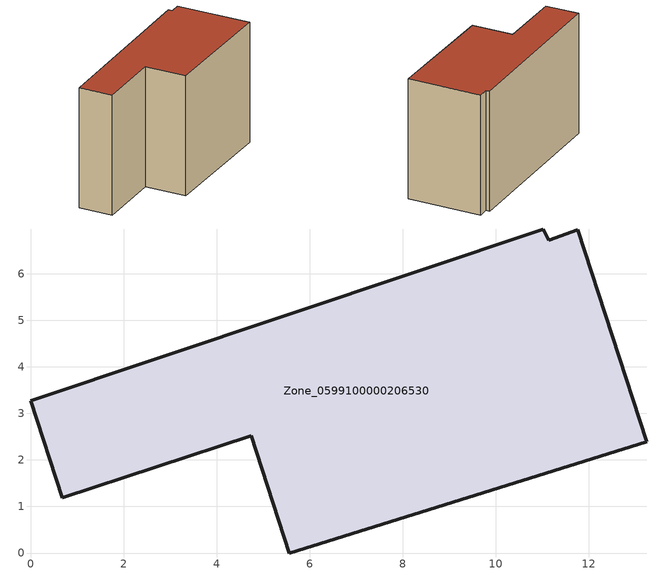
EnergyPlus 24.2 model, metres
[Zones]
Zone_0599100000206530
 floor ground (C_G): 11.77,6.95 13.25,2.39 5.56,0 4.74,2.52 0.68,1.19 0,3.27 11.03,6.97 11.14,6.72 z0
 wall outside (C_F): 11.03,6.97 0,3.27 0.68,1.19 4.74,2.52 5.56,0 13.25,2.39 11.77,6.95 11.14,6.72 11.03,6.97 z0:7.85
 roof outside (C_R): 13.25,2.39 11.77,6.95 11.14,6.72 11.03,6.97 0,3.27 0.68,1.19 4.74,2.52 5.56,0 z7.85
[BUILDING]
Pand.0599100000206530: North Axis=0; Terrain=City; Loads Convergence Tolerance Value=0.04; Temperature Convergence Tolerance Value=0.4; Solar Distribution=FullExterior; Maximum Number of Warmup Days=25; Minimum Number of Warmup Days=1
[Site:Location]
Rotterdam.The.Hague.AP_ZH_NLD Design_Conditions: Latitude=51.96; Longitude=4.45; Time Zone=1; Elevation=-4.5
[SITE:GROUNDTEMPERATURE:BUILDINGSURFACE]
18, 18, 18, 18, 18, 18, 18, 18, 18, 18, 18, 18
[MATERIAL] Thermal Absorptance=0.9; Solar Absorptance=0.7; Visible Absorptance=0.7
Name | Roughness | Thickness | Conductivity | Density | Specific Heat
G.TC.1946 | MediumSmooth | 0.15 | 1 | 540 | 1210
F.TC.1946 | Rough | 0.3 | 0.857143 | 1920 | 840
R.TC.1946 | MediumRough | 0.2 | 0.909091 | 1500 | 1000
[CONSTRUCTION]
C_G: G.TC.1946
C_F: F.TC.1946
C_R: R.TC.1946
[ZONE]
Zone_0599100000206530: Type=1; Multiplier=1; Ceiling Height=Autocalculate; Volume=Autocalculate; Floor Area=autocalculate; Part of Total Floor Area=Yes
[ZONEINFILTRATION:DESIGNFLOWRATE]
Infil_Zone_0599100000206530: Zone or ZoneList or Space or SpaceList=Zone_0599100000206530; Schedule=AlwaysOn; Design Flow Rate Calculation Method=Flow/Area; Flow Rate per Floor Area=0.003; Constant Term Coefficient=1; Temperature Term Coefficient=0; Velocity Term Coefficient=0; Velocity Squared Term Coefficient=0
[HVACTEMPLATE:ZONE:IDEALLOADSAIRSYSTEM]
Zone_0599100000206530: Maximum Heating Supply Air Temperature=50; Minimum Cooling Supply Air Temperature=13; Maximum Heating Supply Air Humidity Ratio=0.0156; Minimum Cooling Supply Air Humidity Ratio=0.0077; Heating Limit=NoLimit; Cooling Limit=NoLimit; Dehumidification Control Type=ConstantSensibleHeatRatio; Cooling Sensible Heat Ratio=0.7; Dehumidification Setpoint=60; Humidification Control Type=None; Humidification Setpoint=30; Outdoor Air Method=None; Outdoor Air Flow Rate per Person=0.00944; Outdoor Air Flow Rate per Zone Floor Area=0; Outdoor Air Flow Rate per Zone=0; Demand Controlled Ventilation Type=None; Outdoor Air Economizer Type=NoEconomizer; Heat Recovery Type=None; Sensible Heat Recovery Effectiveness=0.7; Latent Heat Recovery Effectiveness=0.65
[ZONECONTROL:THERMOSTAT]
ThermostatControl_Zone_0599100000206530: Zone or ZoneList=Zone_0599100000206530; Control Type Schedule=DualSetpointControlType; Control 1=Thermostat_Zone_0599100000206530; Temperature Difference Between Cutout And Setpoint=0
[THERMOSTATSETPOINT:DUALSETPOINT]
Thermostat_Zone_0599100000206530: Heating Setpoint Temperature Schedule=HeatingSetpoint_Zone_0599100000206530; Cooling Setpoint Temperature Schedule=CoolingSetpoint_Zone_0599100000206530
[SCHEDULE:COMPACT]
HeatingSetpoint_Zone_0599100000206530: Through: 12/31, For: AllDays, Until: 24:00, 21
CoolingSetpoint_Zone_0599100000206530: Through: 12/31, For: AllDays, Until: 24:00, 24
DualSetpointControlType: Through: 12/31, For: AllDays, Until: 24:00, 4
AlwaysOn: Through: 12/31, For: AllDays, Until: 24:00, 1
